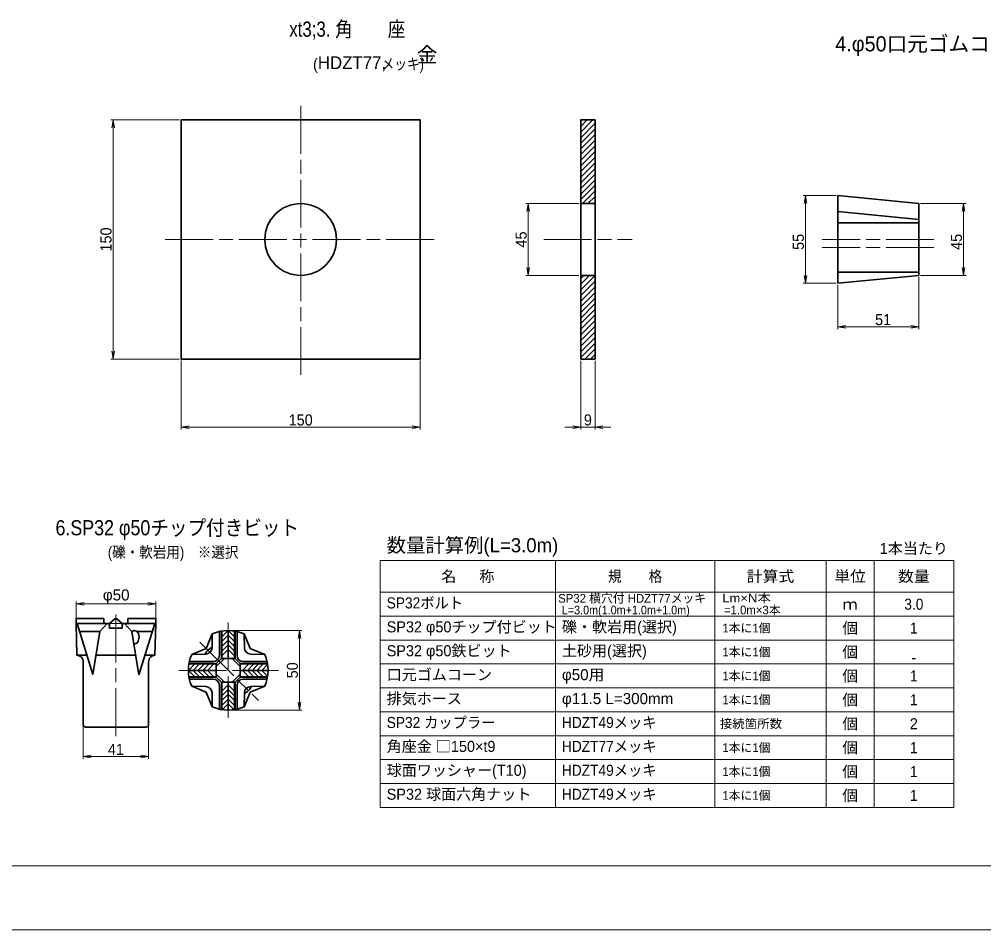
# Model space of a CAD drawing. Units: millimetres at full size, sheet at 1:2.5. Extents: x 2158 to 3838, y 1294 to 2497.
# Drawn here: x 2726 to 3332, y 1309 to 1880 of the extents above; entities that cross this region are included whole.
import ezdxf
from ezdxf.enums import TextEntityAlignment as Align

# ---------------------------------------------------------------- set-up
doc = ezdxf.new("R2010")
doc.units = ezdxf.units.MM
doc.header["$LTSCALE"] = 2.5
doc.linetypes.add('CHAIN', pattern=[18.5, 12, -1.5, 3.5, -1.5])
doc.linetypes.add('DASHED_SPACED', pattern=[12, 6, -6])
for name, color, linetype, lineweight in [('1 外形線', 7, 'Continuous', 35), ('2 細線', 3, 'Continuous', 20), ('3 隠れ線', 2, 'DASHED_SPACED', 13), ('4 中心線', 1, 'CHAIN', 13), ('6 寸法線', 4, 'Continuous', 13), ('7 枠・タイトル', 7, 'Continuous', 13), ('8 数量表', 7, 'Continuous', 13), ('DEFPOINTS_8', 7, 'Continuous', 13)]:
    doc.layers.add(name, color=color, linetype=linetype, lineweight=lineweight)
doc.layers.add('9文字', color=7, linetype='Continuous')
doc.styles.add('Arial', font='')
doc.styles.add('ＭＳ Ｐゴシック', font='')
doc.styles.get('Arial').set_extended_font_data('Arial')
doc.styles.get('ＭＳ Ｐゴシック').set_extended_font_data('MS PGothic')
pattern_1 = [(45, (2500.984, 832.085), (-1.76777, 1.76777), [])]

# ---------------------------------------------------------------- blocks, each defined once
blk = doc.blocks.new('open_arrow')
at = {"color": 0, "linetype": 'Continuous', "lineweight": -2}
blk.add_lwpolyline([(7.5, 1.25), (0, 0), (7.5, -1.25)], dxfattribs=at)

msp = doc.modelspace()

# ---------------------------------------------------------------- hatches: boundary and pattern name
at = {"layer": '2 細線'}
h = msp.add_hatch(dxfattribs=at)
h.set_pattern_fill('USER', color=256, style=0, pattern_type=2)
h.set_pattern_definition(pattern_1)
h.paths.add_polyline_path([(3087.782, 1816.986), (3078.782, 1816.986), (3078.782, 1764.486), (3087.782, 1764.486)])
h = msp.add_hatch(dxfattribs=at)
h.set_pattern_fill('USER', color=256, style=0, pattern_type=2)
h.set_pattern_definition(pattern_1)
h.paths.add_polyline_path([(3087.782, 1719.486), (3078.782, 1719.486), (3078.782, 1666.986), (3087.782, 1666.986)])

# ---------------------------------------------------------------- linework, layer by layer
at = {"layer": '1 外形線'}
for p, q in [((2828.006, 1816.986), (2828.006, 1666.986)), ((2978.006, 1816.986), (2828.006, 1816.986)), ((2978.006, 1666.986), (2978.006, 1816.986)), ((3291.135, 1764.486), (3240.135, 1769.486)), ((3240.135, 1769.486), (3240.135, 1714.486)), ((3078.782, 1764.486), (3087.782, 1764.486)), ((3291.135, 1764.486), (3291.135, 1719.486)), ((3291.135, 1754.486), (3240.135, 1759.486)), ((3291.135, 1752.486), (3240.135, 1752.486)), ((3078.782, 1719.486), (3087.782, 1719.486)), ((3291.135, 1721.486), (3240.135, 1721.486)), ((3291.135, 1719.486), (3240.135, 1714.486)), ((2828.006, 1666.986), (2978.006, 1666.986)), ((2762.015, 1504.135), (2762.015, 1501.135)), ((2762.015, 1504.135), (2779.515, 1504.135)), ((2779.515, 1504.135), (2779.515, 1501.135)), ((2783.015, 1501.135), (2786.379, 1503.907)), ((2791.015, 1501.135), (2787.651, 1503.907)), ((2794.515, 1504.135), (2812.015, 1504.135)), ((2794.515, 1504.135), (2794.515, 1501.135)), ((2812.015, 1504.135), (2812.015, 1501.135)), ((2762.015, 1501.135), (2762.515, 1481.135)), ((2762.015, 1501.135), (2783.015, 1501.135)), ((2762.627, 1501.135), (2772.525, 1469.014)), ((2764.168, 1496.135), (2777.015, 1496.135)), ((2777.015, 1496.135), (2772.525, 1469.014)), ((2777.015, 1496.135), (2781.515, 1501.135)), ((2783.015, 1498.135), (2782.765, 1501.135)), ((2783.015, 1501.135), (2783.015, 1499.135)), ((2783.015, 1498.135), (2791.015, 1498.135)), ((2791.015, 1498.135), (2791.265, 1501.135)), ((2791.015, 1501.135), (2791.015, 1499.135)), ((2791.015, 1501.135), (2812.015, 1501.135)), ((2797.015, 1496.135), (2792.515, 1501.135)), ((2797.015, 1496.135), (2801.513, 1468.968)), ((2797.392, 1496.135), (2797.015, 1496.135)), ((2809.865, 1496.135), (2800.033, 1496.135)), ((2811.402, 1501.135), (2801.513, 1468.968)), ((2812.015, 1501.135), (2811.515, 1481.135)), ((2852.049, 1496.072), (2852.049, 1481.185)), ((2853.299, 1479.185), (2853.299, 1496.321)), ((2853.549, 1479.185), (2853.549, 1496.363)), ((2857.549, 1479.185), (2857.549, 1496.685)), ((2861.549, 1479.185), (2861.549, 1496.363)), ((2861.799, 1479.185), (2861.799, 1496.321)), ((2863.049, 1496.072), (2863.049, 1481.185)), ((2847.549, 1494.598), (2843.76, 1485.473)), ((2847.549, 1494.598), (2847.406, 1485.762)), ((2867.549, 1494.598), (2867.691, 1485.762)), ((2871.337, 1485.473), (2867.549, 1494.598)), ((2843.76, 1485.473), (2834.636, 1481.685)), ((2880.462, 1481.685), (2871.337, 1485.473)), ((2762.515, 1481.135), (2768.79, 1481.135)), ((2774.531, 1481.135), (2787.015, 1481.135)), ((2799.498, 1481.135), (2787.015, 1481.135)), ((2811.515, 1481.135), (2805.253, 1481.135)), ((2834.636, 1481.685), (2843.471, 1481.828)), ((2850.049, 1475.935), (2853.299, 1479.185)), ((2850.049, 1474.096), (2855.137, 1479.185)), ((2853.299, 1479.185), (2861.799, 1479.185)), ((2859.96, 1479.185), (2865.049, 1474.096)), ((2861.799, 1479.185), (2865.049, 1475.935)), ((2880.462, 1481.685), (2871.626, 1481.828)), ((2766.468, 1476.89), (2766.531, 1437.63)), ((2807.561, 1476.89), (2807.499, 1437.63)), ((2850.049, 1471.685), (2832.549, 1471.685)), ((2850.049, 1475.685), (2832.871, 1475.685)), ((2850.049, 1475.935), (2832.913, 1475.935)), ((2848.049, 1477.185), (2833.161, 1477.185)), ((2850.049, 1475.935), (2850.049, 1467.435)), ((2865.049, 1467.435), (2865.049, 1475.935)), ((2865.049, 1475.935), (2882.185, 1475.935)), ((2865.049, 1475.685), (2882.227, 1475.685)), ((2865.049, 1471.685), (2882.549, 1471.685)), ((2867.049, 1477.185), (2881.936, 1477.185)), ((2850.049, 1467.685), (2832.871, 1467.685)), ((2850.049, 1467.435), (2832.913, 1467.435)), ((2848.049, 1466.185), (2833.161, 1466.185)), ((2855.137, 1464.185), (2850.049, 1469.274)), ((2853.299, 1464.185), (2850.049, 1467.435)), ((2865.049, 1469.273), (2859.96, 1464.185)), ((2865.049, 1467.435), (2861.798, 1464.185)), ((2865.049, 1467.685), (2882.227, 1467.685)), ((2865.049, 1467.435), (2882.185, 1467.435)), ((2867.049, 1466.185), (2881.936, 1466.185)), ((2834.636, 1461.685), (2843.471, 1461.542)), ((2834.636, 1461.685), (2843.76, 1457.896)), ((2852.049, 1447.297), (2852.049, 1462.185)), ((2853.299, 1464.185), (2861.799, 1464.185)), ((2853.299, 1464.185), (2853.299, 1447.049)), ((2853.549, 1464.185), (2853.549, 1447.007)), ((2857.549, 1464.185), (2857.549, 1446.685)), ((2861.549, 1464.185), (2861.549, 1447.007)), ((2861.799, 1464.185), (2861.799, 1447.049)), ((2863.049, 1447.297), (2863.049, 1462.185)), ((2871.337, 1457.896), (2880.462, 1461.685)), ((2880.462, 1461.685), (2871.626, 1461.542)), ((2843.76, 1457.896), (2847.549, 1448.772)), ((2847.549, 1448.772), (2847.406, 1457.607)), ((2867.549, 1448.772), (2871.337, 1457.896)), ((2867.549, 1448.772), (2867.691, 1457.607)), ((2768.015, 1436.135), (2806.015, 1436.135))]:
    msp.add_line(p, q, dxfattribs=at)
msp.add_lwpolyline([(3078.782, 1666.986), (3087.782, 1666.986), (3087.782, 1816.986), (3078.782, 1816.986)], close=True, dxfattribs=at)
msp.add_circle((2903.006, 1741.986), 22.5, dxfattribs=at)
for centre, radius, start, end in [((2787.015, 1503.135), 1, 50.51384, 129.48643), ((2784.015, 1499.135), 1, 180, 270), ((2790.015, 1499.135), 1, 270, 0), ((2857.549, 1471.685), 25, 66.42182, 113.57818), ((2843.407, 1485.827), 4, 270.92545, 359.0752), ((2871.691, 1485.827), 4, 180.92523, 269.0752), ((2762.475, 1477.118), 4, 356.73209, 90), ((2811.555, 1477.118), 4, 90, 183.26791), ((2857.549, 1471.685), 25, 156.42178, 203.57818), ((2848.049, 1481.185), 4, 270, 0), ((2867.049, 1481.185), 4, 180, 270), ((2857.549, 1471.685), 25, 336.42182, 23.57818), ((2848.049, 1462.185), 4, 0, 90), ((2867.049, 1462.185), 4, 90, 180), ((2843.407, 1457.543), 4, 0.92524, 89.07542), ((2871.691, 1457.543), 4, 90.92523, 179.0752), ((2857.549, 1471.685), 25, 246.42174, 293.57818), ((2768.031, 1437.635), 1.5, 180, 270), ((2805.999, 1437.635), 1.5, 270, 0)]:
    msp.add_arc(centre, radius, start, end, dxfattribs=at)
for centre, major_axis, ratio, start_param, end_param in [((2798.712, 1492.635), (0, 3.958), 0.714598, 4.712389, 6.9089501), ((2798.712, 1492.635), (0, 4.345), 0.65093, 2.9974813, 4.712389), ((2845.851, 1483.383), (2.828, 2.828), 0.339736, 0.6931551, 2.4483994), ((2869.246, 1459.987), (2.828, 2.828), 0.339736, 3.8347859, 5.5900302)]:
    msp.add_ellipse(centre, major_axis=major_axis, ratio=ratio, start_param=start_param, end_param=end_param, dxfattribs=at)
at = {"layer": '2 細線'}
for p, q in [((2853.548, 1492.685), (2857.548, 1496.685)), ((2861.549, 1492.685), (2857.549, 1496.685)), ((2853.548, 1489.685), (2857.548, 1493.685)), ((2853.548, 1486.685), (2857.548, 1490.685)), ((2861.549, 1489.685), (2857.549, 1493.685)), ((2861.549, 1486.685), (2857.549, 1490.685)), ((2853.548, 1483.685), (2857.548, 1487.685)), ((2853.548, 1480.685), (2857.548, 1484.685)), ((2861.549, 1483.685), (2857.549, 1487.685)), ((2861.549, 1480.685), (2857.549, 1484.685)), ((2836.548, 1475.685), (2832.548, 1471.685)), ((2836.549, 1467.685), (2832.549, 1471.685)), ((2839.549, 1475.685), (2835.549, 1471.685)), ((2839.549, 1467.685), (2835.549, 1471.685)), ((2842.548, 1475.685), (2838.548, 1471.685)), ((2842.549, 1467.685), (2838.549, 1471.685)), ((2845.548, 1475.685), (2841.548, 1471.685)), ((2845.549, 1467.685), (2841.549, 1471.685)), ((2848.548, 1475.685), (2844.548, 1471.685)), ((2848.549, 1467.685), (2844.549, 1471.685)), ((2870.549, 1475.685), (2866.549, 1471.685)), ((2870.549, 1467.685), (2866.549, 1471.685)), ((2873.549, 1475.685), (2869.549, 1471.685)), ((2873.549, 1467.685), (2869.549, 1471.685)), ((2876.549, 1475.685), (2872.549, 1471.685)), ((2876.549, 1467.685), (2872.549, 1471.685)), ((2879.549, 1475.685), (2875.548, 1471.685)), ((2879.549, 1467.685), (2875.549, 1471.685)), ((2882.27, 1475.407), (2878.549, 1471.685)), ((2882.27, 1467.963), (2878.549, 1471.685)), ((2853.548, 1458.685), (2857.548, 1462.685)), ((2853.549, 1455.685), (2857.549, 1459.685)), ((2861.549, 1458.685), (2857.549, 1462.685)), ((2861.549, 1455.685), (2857.549, 1459.685)), ((2853.549, 1452.685), (2857.549, 1456.685)), ((2853.549, 1449.685), (2857.549, 1453.685)), ((2861.549, 1452.685), (2857.549, 1456.685)), ((2861.549, 1449.685), (2857.549, 1453.685)), ((2853.827, 1446.964), (2857.548, 1450.685)), ((2861.27, 1446.963), (2857.549, 1450.685))]:
    msp.add_line(p, q, dxfattribs=at)
at = {"layer": '3 隠れ線'}
msp.add_line((2783.015, 1501.135), (2791.015, 1501.135), dxfattribs=at)
at = {"layer": '4 中心線'}
for p, q in [((2903.006, 1656.986), (2903.006, 1826.986)), ((2818.006, 1741.986), (2988.006, 1741.986)), ((3055.619, 1741.986), (3111.02, 1741.986)), ((3300.456, 1741.986), (3230.474, 1741.986)), ((3300.456, 1736.986), (3230.474, 1736.986)), ((2787.015, 1506.704), (2787.015, 1430.174)), ((2857.549, 1501.64), (2857.549, 1441.955)), ((2839.793, 1489.44), (2876.449, 1452.784)), ((2826.467, 1471.685), (2889.005, 1471.685))]:
    msp.add_line(p, q, dxfattribs=at)
at = {"layer": '6 寸法線'}
for p, q in [((2827.006, 1816.986), (2783.799, 1816.986)), ((2785.299, 1666.986), (2785.299, 1816.986)), ((3239.135, 1769.486), (3218.424, 1769.486)), ((3219.924, 1714.486), (3219.924, 1769.486)), ((3077.782, 1764.486), (3044.391, 1764.486)), ((3045.891, 1719.486), (3045.891, 1764.486)), ((3292.135, 1764.486), (3320.67, 1764.486)), ((3319.17, 1719.486), (3319.17, 1764.486)), ((3077.719, 1719.486), (3044.391, 1719.486)), ((3292.135, 1719.486), (3320.67, 1719.486)), ((3239.135, 1714.486), (3218.424, 1714.486)), ((3240.135, 1713.486), (3240.135, 1685.708)), ((3291.135, 1718.486), (3291.135, 1685.708)), ((3240.135, 1687.208), (3291.135, 1687.208)), ((2827.006, 1666.986), (2783.799, 1666.986)), ((2828.006, 1665.986), (2828.006, 1622.779)), ((2978.006, 1665.986), (2978.006, 1622.779)), ((3078.782, 1665.924), (3078.782, 1622.779)), ((3087.782, 1665.924), (3087.782, 1622.779)), ((2828.006, 1624.279), (2978.006, 1624.279)), ((3068.782, 1624.279), (3097.782, 1624.279)), ((2762.015, 1504.135), (2762.015, 1514.947)), ((2812.055, 1504.135), (2812.055, 1514.947)), ((2762.015, 1513.447), (2812.055, 1513.447)), ((2858.517, 1496.685), (2903.794, 1496.685)), ((2902.294, 1446.685), (2902.294, 1496.685)), ((2858.549, 1446.685), (2903.794, 1446.685)), ((2766.515, 1436.635), (2766.515, 1416.088)), ((2807.515, 1436.635), (2807.515, 1416.088)), ((2766.515, 1417.588), (2807.515, 1417.588))]:
    msp.add_line(p, q, dxfattribs=at)
at = {"layer": '7 枠・タイトル'}
msp.add_line((2197.652, 1348.969), (3797.652, 1348.969), dxfattribs=at)
at = {"layer": '8 数量表'}
for p, q in [((2952.928, 1540.681), (3312.928, 1540.681)), ((2952.928, 1540.681), (2952.928, 1505.681)), ((3062.928, 1540.681), (3062.928, 1505.681)), ((3162.928, 1540.681), (3162.928, 1505.681)), ((3232.928, 1540.681), (3232.928, 1505.681)), ((3262.928, 1540.681), (3262.928, 1505.681)), ((3312.928, 1540.681), (3312.928, 1385.681)), ((2952.928, 1520.681), (3312.928, 1520.681)), ((2952.928, 1505.681), (3312.928, 1505.681)), ((2952.928, 1505.681), (3312.928, 1505.681)), ((2952.928, 1505.681), (3312.928, 1505.681)), ((2952.928, 1505.681), (2952.928, 1385.681)), ((3062.928, 1505.681), (3062.928, 1385.681)), ((3162.928, 1505.681), (3162.928, 1385.681)), ((3232.928, 1505.681), (3232.928, 1385.681)), ((3262.928, 1505.681), (3262.928, 1385.681)), ((2952.928, 1490.681), (3312.928, 1490.681)), ((2952.928, 1475.681), (3312.928, 1475.681)), ((2952.928, 1460.681), (3312.928, 1460.681)), ((2952.928, 1445.681), (3312.928, 1445.681)), ((2952.928, 1430.681), (3312.928, 1430.681)), ((2952.928, 1415.681), (3312.928, 1415.681)), ((2952.928, 1400.681), (3312.928, 1400.681)), ((2952.928, 1385.681), (3312.928, 1385.681))]:
    msp.add_line(p, q, dxfattribs=at)
at = {"layer": 'DEFPOINTS_8'}
msp.add_line((2157.652, 1308.969), (3837.652, 1308.969), dxfattribs=at)

# ---------------------------------------------------------------- block references
at = {"layer": '6 寸法線', "xscale": 0.667, "yscale": 0.667}
for p, rotation in [((2785.299, 1816.986), 270), ((3219.924, 1769.486), 270), ((3045.891, 1764.486), 270), ((3319.17, 1764.486), 270), ((3045.891, 1719.486), 90), ((3219.924, 1714.486), 90), ((3319.17, 1719.486), 90), ((3291.135, 1687.208), 180), ((2785.299, 1666.986), 90), ((2978.006, 1624.279), 180), ((3078.782, 1624.279), 180), ((2812.055, 1513.447), 180), ((2902.294, 1496.685), 270), ((2902.294, 1446.685), 90), ((2807.515, 1417.588), 180)]:
    msp.add_blockref('open_arrow', p, dxfattribs=dict(at, rotation=rotation))
for p in [(3240.135, 1687.208), (2828.006, 1624.279), (3087.782, 1624.279), (2762.015, 1513.447), (2766.515, 1417.588)]:
    msp.add_blockref('open_arrow', p, dxfattribs=at)

# ---------------------------------------------------------------- texts
at = {"layer": '6 寸法線', "style": 'ＭＳ Ｐゴシック'}
for s, p in [('150', (2780.799, 1741.986)), ('45', (3041.391, 1741.986)), ('55', (3215.424, 1740.486)), ('45', (3314.67, 1740.486)), ('50', (2897.794, 1471.685))]:
    msp.add_text(s, height=6.928, rotation=90, dxfattribs=at).set_placement(p, align=Align.MIDDLE_CENTER)
for s, p in [('51', (3268.635, 1691.708)), ('150', (2903.006, 1628.779)), ('9', (3083.282, 1628.779)), ('41', (2787.015, 1422.088))]:
    msp.add_text(s, height=6.928, dxfattribs=at).set_placement(p, align=Align.MIDDLE_CENTER)
at = {"layer": '6 寸法線', "style": 'ＭＳ Ｐゴシック', "width": 1.05}
msp.add_text('φ50', height=6.928, dxfattribs=at).set_placement((2787.201, 1519.001), align=Align.MIDDLE_CENTER)
at = {"layer": '8 数量表', "style": 'ＭＳ Ｐゴシック'}
for s, height, p in [('数量計算例(L=3.0m)', 8.908, (2957, 1543.049)), ('SP32 φ50チップ付ビット', 6.928, (2957, 1493.429)), ('礫・軟岩用(選択)', 6.928, (3067, 1493.429)), ('SP32 φ50鉄ビット', 6.928, (2957, 1478.429)), ('土砂用(選択)', 6.928, (3067, 1478.429)), ('口元ゴムコーン', 6.928, (2957, 1463.429)), ('排気ホース', 6.928, (2957, 1448.429)), ('角座金 □150×t9', 6.928, (2957, 1418.429)), ('球面ワッシャー(T10)', 6.928, (2957, 1403.429)), ('SP32 球面六角ナット', 6.928, (2957, 1388.429))]:
    msp.add_text(s, height=height, dxfattribs=at).set_placement(p, align=Align.BOTTOM_LEFT)
for s, height, p in [('1本当たり', 6.928, (3287.928, 1548.181)), ('名\u3000  称', 6.928, (3007.928, 1530.681)), ('SP32 横穴付 HDZT77メッキ', 5.444, (3111.09, 1516.861)), ('ｍ', 6.928, (3247.928, 1513.181)), (' =1.0m×3本', 5.444, (3185.515, 1509.51)), ('1', 6.928, (3287.928, 1498.181)), ('1', 6.928, (3287.928, 1468.181)), ('1', 6.928, (3287.928, 1453.181)), ('2', 6.928, (3287.928, 1438.181)), ('1', 6.928, (3287.928, 1423.181)), ('1', 6.928, (3287.928, 1408.181)), ('1', 6.928, (3287.928, 1393.181))]:
    msp.add_text(s, height=height, dxfattribs=at).set_placement(p, align=Align.MIDDLE_CENTER)
for s, height, width, p in [('規\u3000\u3000格', 6.928, 0.9, (3112.928, 1530.681)), ('計算式', 6.928, 1.05, (3197.928, 1530.681)), ('単位', 6.928, 1.05, (3247.928, 1530.681)), ('数量', 6.928, 1.05, (3287.928, 1530.681)), ('3.0', 6.928, 0.95, (3287.928, 1513.181)), ('L=3.0m(1.0m+1.0m+1.0m)', 5.444, 0.95, (3107.105, 1509.51)), ('個', 6.928, 1.05, (3247.928, 1498.181)), ('個', 6.928, 1.05, (3247.928, 1483.181)), ('-', 6.928, 1.05, (3287.928, 1479.721)), ('個', 6.928, 1.05, (3247.928, 1468.181)), ('個', 6.928, 1.05, (3247.928, 1453.181)), ('個', 6.928, 1.05, (3247.928, 1438.181)), ('個', 6.928, 1.05, (3247.928, 1423.181)), ('個', 6.928, 1.05, (3247.928, 1408.181)), ('個', 6.928, 1.05, (3247.928, 1393.181))]:
    msp.add_text(s, height=height, dxfattribs=dict(at, width=width)).set_placement(p, align=Align.MIDDLE_CENTER)
for s, width, p in [('Lm×N本', 1.15, (3198.246, 1517.01)), ('接続箇所数', 1.05, (3205.159, 1438.181))]:
    msp.add_text(s, height=5.444, dxfattribs=dict(at, width=width)).set_placement(p, align=Align.MIDDLE_RIGHT)
for s, width, p in [('SP32ボルト', 0.95, (2957, 1508.429)), ('φ50用', 1.05, (3067, 1463.429)), ('φ11.5 L=300mm', 1.05, (3067, 1448.429)), ('SP32 カップラー', 0.95, (2957, 1433.429)), ('HDZT49メッキ', 0.95, (3067, 1433.429)), ('HDZT77メッキ', 0.95, (3067, 1418.429)), ('HDZT49メッキ', 0.95, (3067, 1403.429)), ('HDZT49メッキ', 0.95, (3067, 1388.429))]:
    msp.add_text(s, height=6.928, dxfattribs=dict(at, width=width)).set_placement(p, align=Align.BOTTOM_LEFT)
for p in [(3197.928, 1498.181), (3197.928, 1483.181), (3197.928, 1468.181), (3197.928, 1453.181), (3197.928, 1423.181), (3197.928, 1408.181), (3197.928, 1393.181)]:
    msp.add_text('1本に1個', height=5.444, dxfattribs=at).set_placement(p, align=Align.MIDDLE_RIGHT)
at = {"layer": '9文字', "style": 'ＭＳ Ｐゴシック', "width": 0.85}
msp.add_text('xt3;3. 角\u3000\u3000座\u3000\u3000', height=9.501, dxfattribs=at).set_placement((2895.873, 1878.704), align=Align.TOP_LEFT)
at = {"layer": '9文字', "style": 'ＭＳ Ｐゴシック'}
msp.add_text('4.φ50口元ゴムコ－ン', height=9.501, dxfattribs=at).set_placement((3361.552, 1864.754), align=Align.MIDDLE_RIGHT)
msp.add_text('金', height=9.501, dxfattribs=at).set_placement((2975.963, 1862.704), align=Align.TOP_LEFT)
msp.add_text('(', height=6.928, dxfattribs=at).set_placement((2910.737, 1846.536), align=Align.BOTTOM_LEFT)
at = {"layer": '9文字'}
for s, height, style, width, p in [('HDZT77,', 7.955, 'Arial', 0.95, (2913.797, 1846.536)), ('メッキ)', 6.928, 'ＭＳ Ｐゴシック', 0.85, (2953.699, 1846.536))]:
    msp.add_text(s, height=height, dxfattribs=dict(at, style=style, width=width)).set_placement(p, align=Align.BOTTOM_LEFT)
at = {"layer": '9文字', "style": 'ＭＳ Ｐゴシック', "width": 0.9}
for s, height, p in [('6.SP32 φ50チップ付きビット', 9.501, (2825.514, 1561.148)), ('(礫・軟岩用)\u3000※選択', 6.928, (2822.94, 1545.833))]:
    msp.add_text(s, height=height, dxfattribs=at).set_placement(p, align=Align.MIDDLE_CENTER)

doc.saveas('drawing.dxf')
